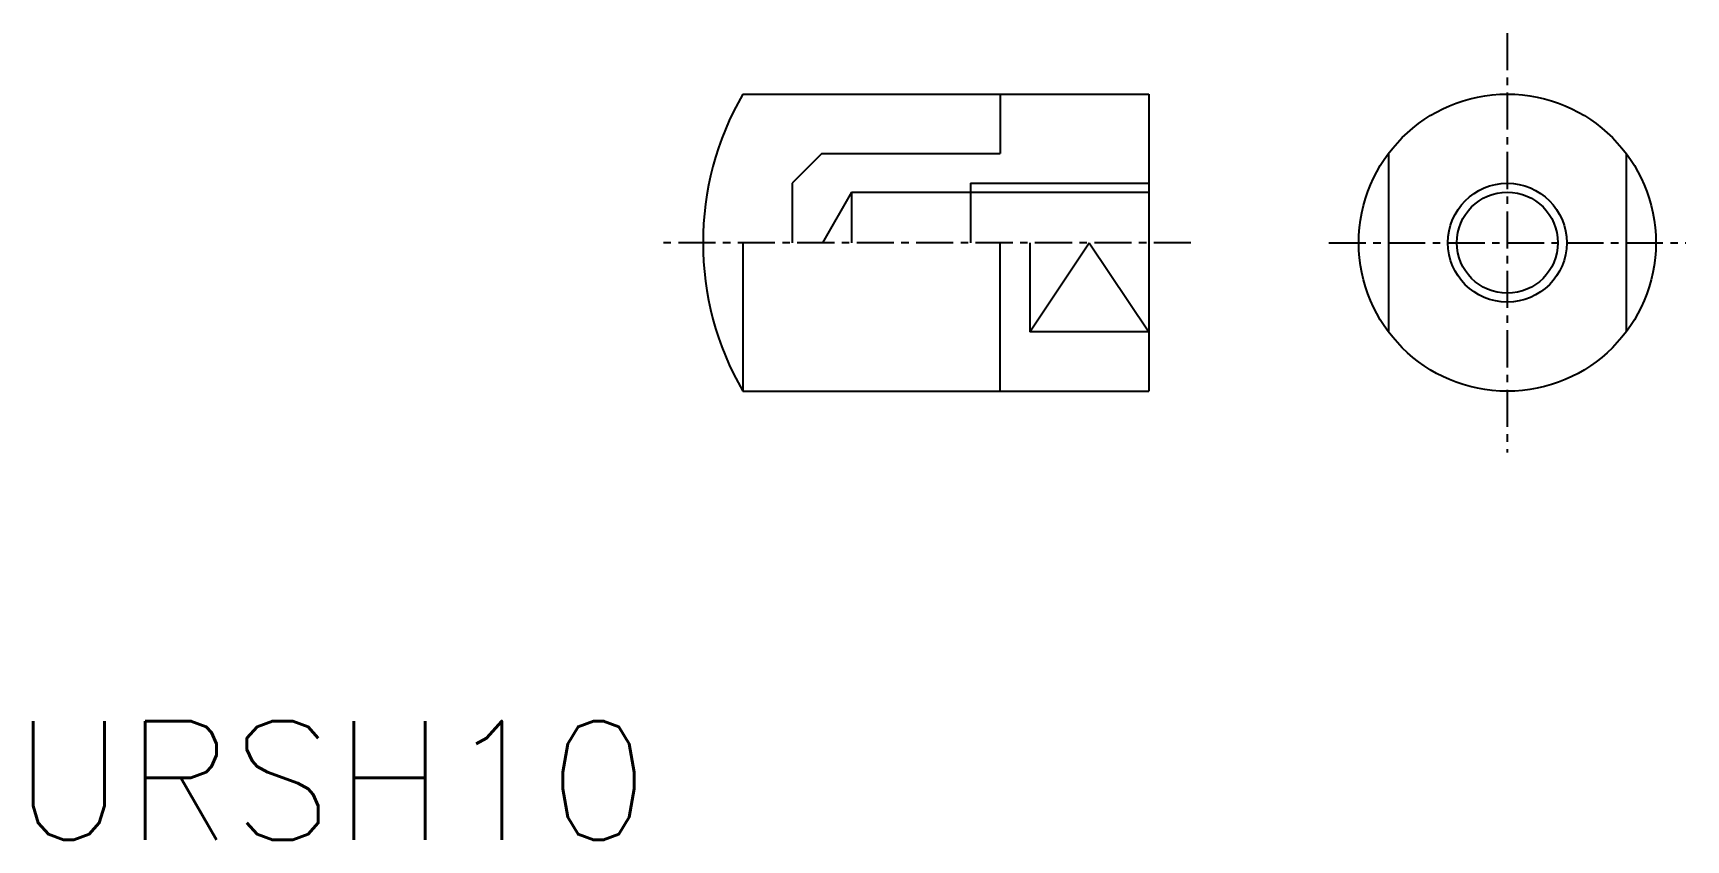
# Model space of a CAD drawing. Extents: x -46.3 to 9.3, y -20.1 to 7.1.
import ezdxf

# ---------------------------------------------------------------- set-up
doc = ezdxf.new("R2010")
doc.units = 0
doc.linetypes.add('CENTER', pattern=[2, 1.25, -0.25, 0.25, -0.25])
doc.layers.get('0').update_dxf_attribs({"linetype": 'CONTINUOUS'})
doc.layers.add('CENTER', color=1, linetype='CENTER')
doc.styles.get("Standard").update_dxf_attribs({"font": 'txt.shx'})

msp = doc.modelspace()

# ---------------------------------------------------------------- linework, layer by layer
at = {"linetype": 'CONTINUOUS'}
for p, q in [((-22.415649, 5), (-8.755395, 5)), ((-8.755395, 5), (-8.755395, -5)), ((-0.686019, 3), (-0.686019, -3)), ((7.313981, 3), (7.313981, -3)), ((-22.415649, 0), (-22.415649, -5)), ((-13.755395, -5), (-13.755395, 0)), ((-12.755395, 0), (-12.755395, -3)), ((-12.755395, -3), (-10.755395, 0)), ((-10.755395, 0), (-8.755395, -3)), ((-8.755395, -3), (-12.755395, -3)), ((-22.415649, -5), (-8.755395, -5))]:
    msp.add_line(p, q, dxfattribs=at)
at = {"color": 3}
for p, q in [((-13.755395, 5), (-13.755395, 3)), ((-19.755395, 3), (-20.755395, 2)), ((-19.755395, 3), (-13.755395, 3)), ((-20.755395, 2), (-20.755395, 0)), ((-18.755395, 1.7), (-19.73689, 0)), ((-18.755395, 1.7), (-18.755395, 0)), ((-18.755395, 1.7), (-8.755395, 1.7)), ((-14.755395, 2), (-14.755395, 0)), ((-14.755395, 2), (-8.755395, 2))]:
    msp.add_line(p, q, dxfattribs=at)
at = {"linetype": 'CONTINUOUS'}
for radius in [5, 1.7]:
    msp.add_circle((3.313981, 0), radius, dxfattribs=at)
at = {"color": 3}
msp.add_circle((3.313981, 0), 2, dxfattribs=at)
at = {"linetype": 'CONTINUOUS'}
msp.add_arc((-13.755395, 0), 10, 150, 210, dxfattribs=at)
at = {"layer": 'CENTER', "color": 1, "linetype": 'CENTER'}
for p, q in [((3.313981, 7.054286), (3.313981, -7.054286)), ((-7.333569, 0), (-25.161584, 0)), ((-2.697721, 0), (9.325683, 0))]:
    msp.add_line(p, q, dxfattribs=at)

# ---------------------------------------------------------------- texts
msp.add_text('URSH10', height=4).set_placement((-46.988864, -20.095813))

doc.saveas('drawing.dxf')
